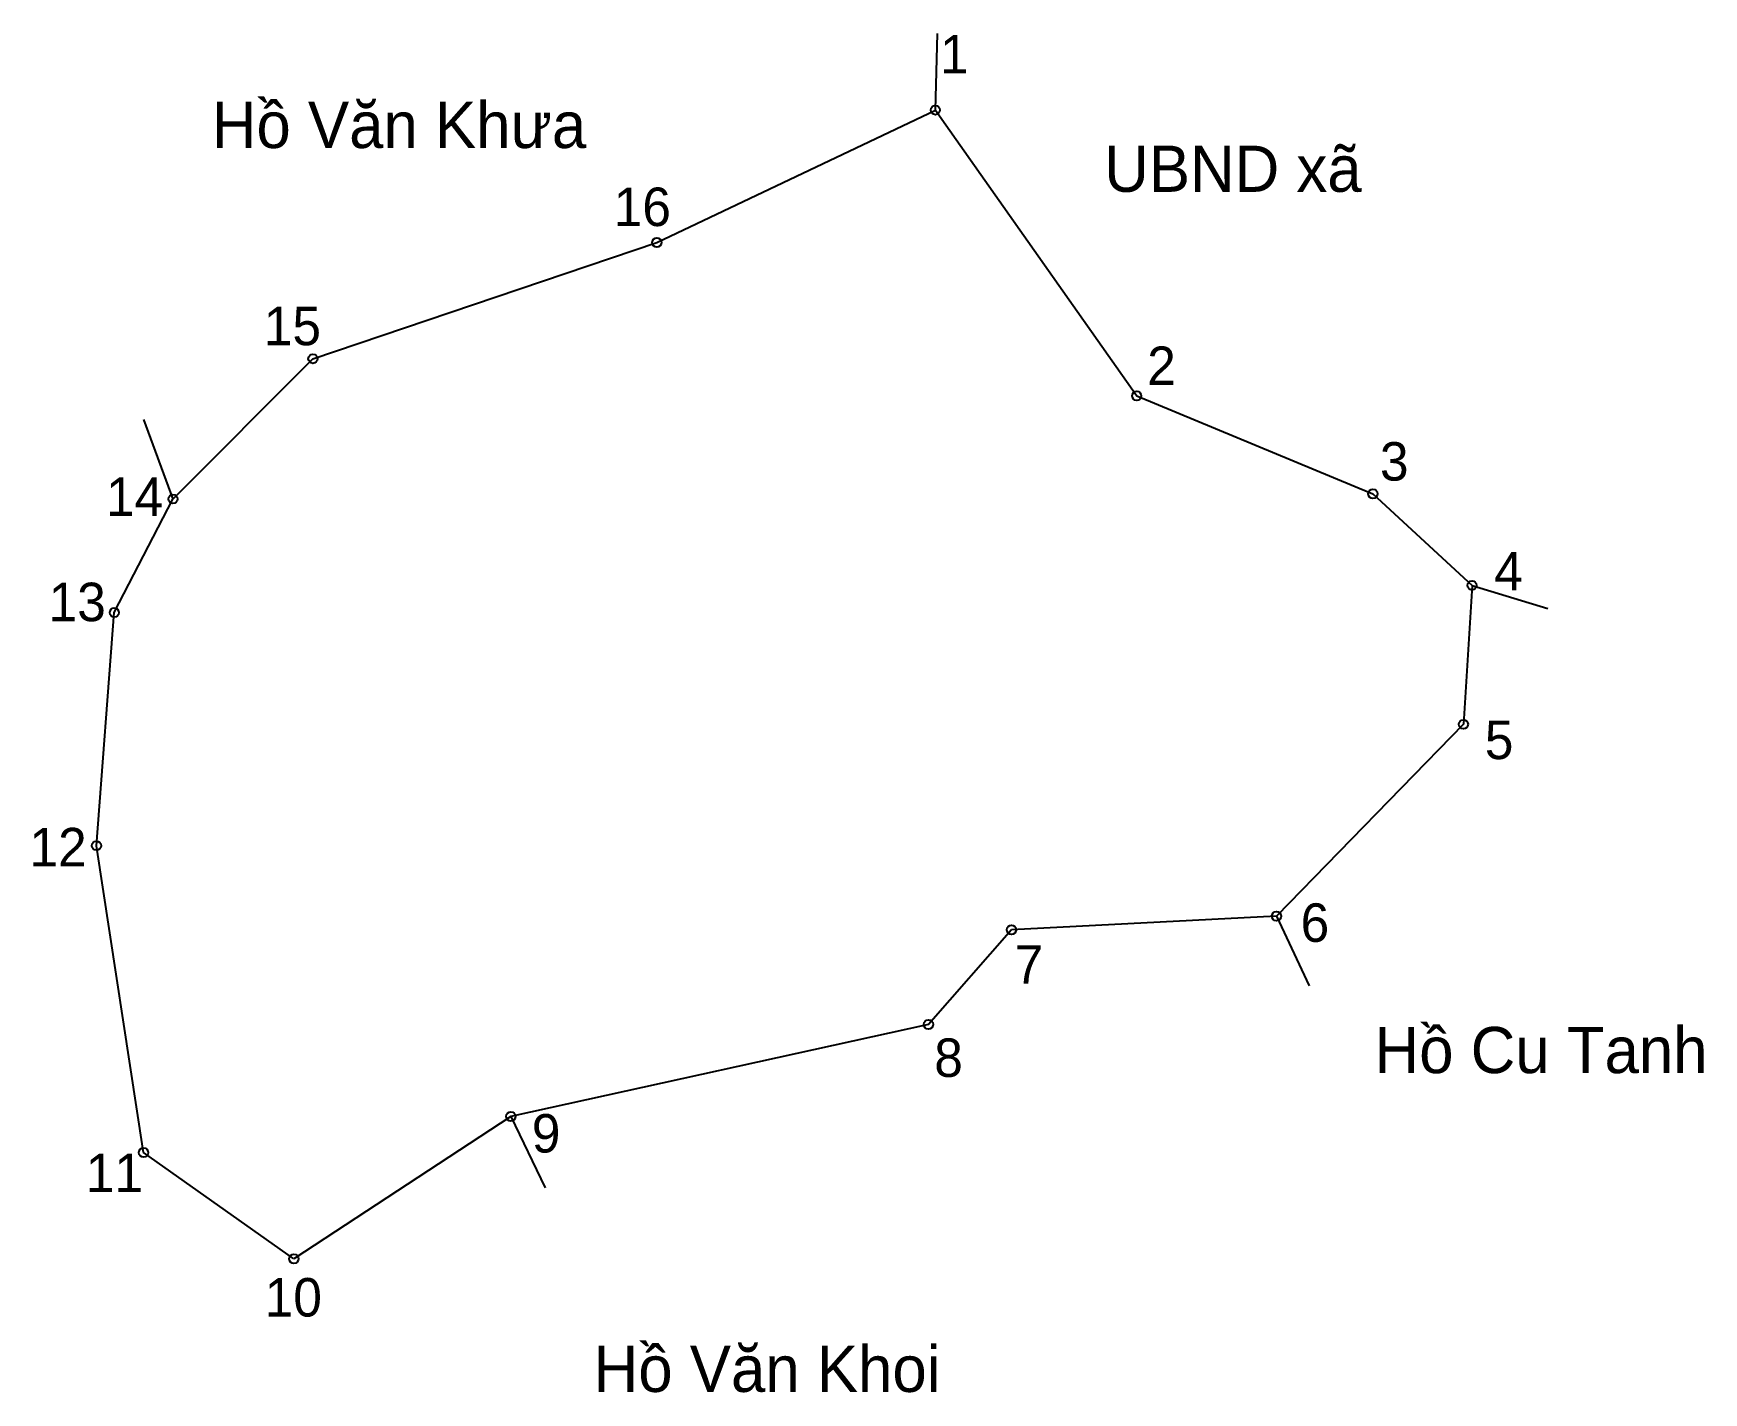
# Model space of a CAD drawing. Extents: x 547257 to 547425, y 1826382 to 1826519.
import ezdxf

# ---------------------------------------------------------------- set-up
doc = ezdxf.new("R2010")
doc.units = 0
for name, color, linetype in [('CanhThua', 7, 'Continuous'), ('MocDinhThua', 7, 'Continuous'), ('RauThua', 7, 'Continuous'), ('SoHieuDinhThua', 7, 'Continuous'), ('TenChuLanCan', 7, 'Continuous')]:
    doc.layers.add(name, color=color, linetype=linetype)

msp = doc.modelspace()

# ---------------------------------------------------------------- linework, layer by layer
at = {"layer": 'CanhThua'}
for p, q in [((547319.62, 1826498.11), (547347.72, 1826511.47)), ((547347.72, 1826511.47), (547368.03, 1826482.65)), ((547284.93, 1826486.39), (547319.62, 1826498.11)), ((547270.81, 1826472.24), (547284.93, 1826486.39)), ((547368.03, 1826482.65), (547391.86, 1826472.77)), ((547264.89, 1826460.79), (547270.81, 1826472.24)), ((547391.86, 1826472.77), (547401.86, 1826463.53)), ((547401.86, 1826463.53), (547400.99, 1826449.52)), ((547263.09, 1826437.28), (547264.89, 1826460.79)), ((547400.99, 1826449.52), (547382.13, 1826430.17)), ((547267.84, 1826406.33), (547263.09, 1826437.28)), ((547382.13, 1826430.17), (547355.4, 1826428.8)), ((547355.4, 1826428.8), (547347.02, 1826419.25)), ((547347.02, 1826419.25), (547304.9, 1826409.97)), ((547304.9, 1826409.97), (547283.01, 1826395.61)), ((547283.01, 1826395.61), (547267.84, 1826406.33))]:
    msp.add_line(p, q, dxfattribs=at)
at = {"layer": 'MocDinhThua'}
for centre in [(547347.72, 1826511.47), (547319.62, 1826498.11), (547284.93, 1826486.39), (547368.03, 1826482.65), (547270.81, 1826472.24), (547391.86, 1826472.77), (547401.86, 1826463.53), (547264.89, 1826460.79), (547400.99, 1826449.52), (547263.09, 1826437.28), (547382.13, 1826430.17), (547355.4, 1826428.8), (547347.02, 1826419.25), (547304.9, 1826409.97), (547267.84, 1826406.33), (547283.01, 1826395.61)]:
    msp.add_circle(centre, 0.466, dxfattribs=at)
at = {"layer": 'RauThua'}
for p, q in [((547347.72, 1826511.47), (547347.93, 1826519.2)), ((547267.85, 1826480.27), (547270.81, 1826472.24)), ((547401.86, 1826463.53), (547409.5, 1826461.19)), ((547382.13, 1826430.17), (547385.42, 1826423.14)), ((547304.9, 1826409.97), (547308.35, 1826402.78))]:
    msp.add_line(p, q, dxfattribs=at)

# ---------------------------------------------------------------- texts
at = {"layer": 'SoHieuDinhThua'}
for s, height, p in [('1', 3.88, (547348.19, 1826515.16)), ('16', 3.883, (547315.27, 1826499.77)), ('15', 3.883, (547279.97, 1826487.75)), ('2', 3.88, (547369.09, 1826483.74)), ('3', 3.88, (547392.57, 1826474.1)), ('14', 3.883, (547264.05, 1826470.54)), ('4', 3.88, (547404.09, 1826463.03)), ('13', 3.883, (547258.26, 1826459.92)), ('5', 3.88, (547403.15, 1826446.01)), ('12', 3.883, (547256.33, 1826435.19)), ('6', 3.88, (547384.57, 1826427.58)), ('7', 3.88, (547355.71, 1826423.36)), ('8', 3.88, (547347.61, 1826413.96)), ('9', 3.88, (547307.01, 1826406.33)), ('11', 3.883, (547262.02, 1826402.34)), ('10', 3.883, (547280.06, 1826389.79))]:
    msp.add_text(s, height=height, dxfattribs=at).set_placement(p)
at = {"layer": 'TenChuLanCan'}
for s, height, p in [('Hồ Văn Khưa', 4.6594, (547274.73, 1826507.64)), ('UBND xã', 4.659, (547364.76, 1826503.22)), ('Hồ Cu Tanh', 4.659, (547392.03, 1826414.34)), ('Hồ Văn Khoi', 4.6594, (547313.25, 1826382.19))]:
    msp.add_text(s, height=height, dxfattribs=at).set_placement(p)

doc.saveas('drawing.dxf')
